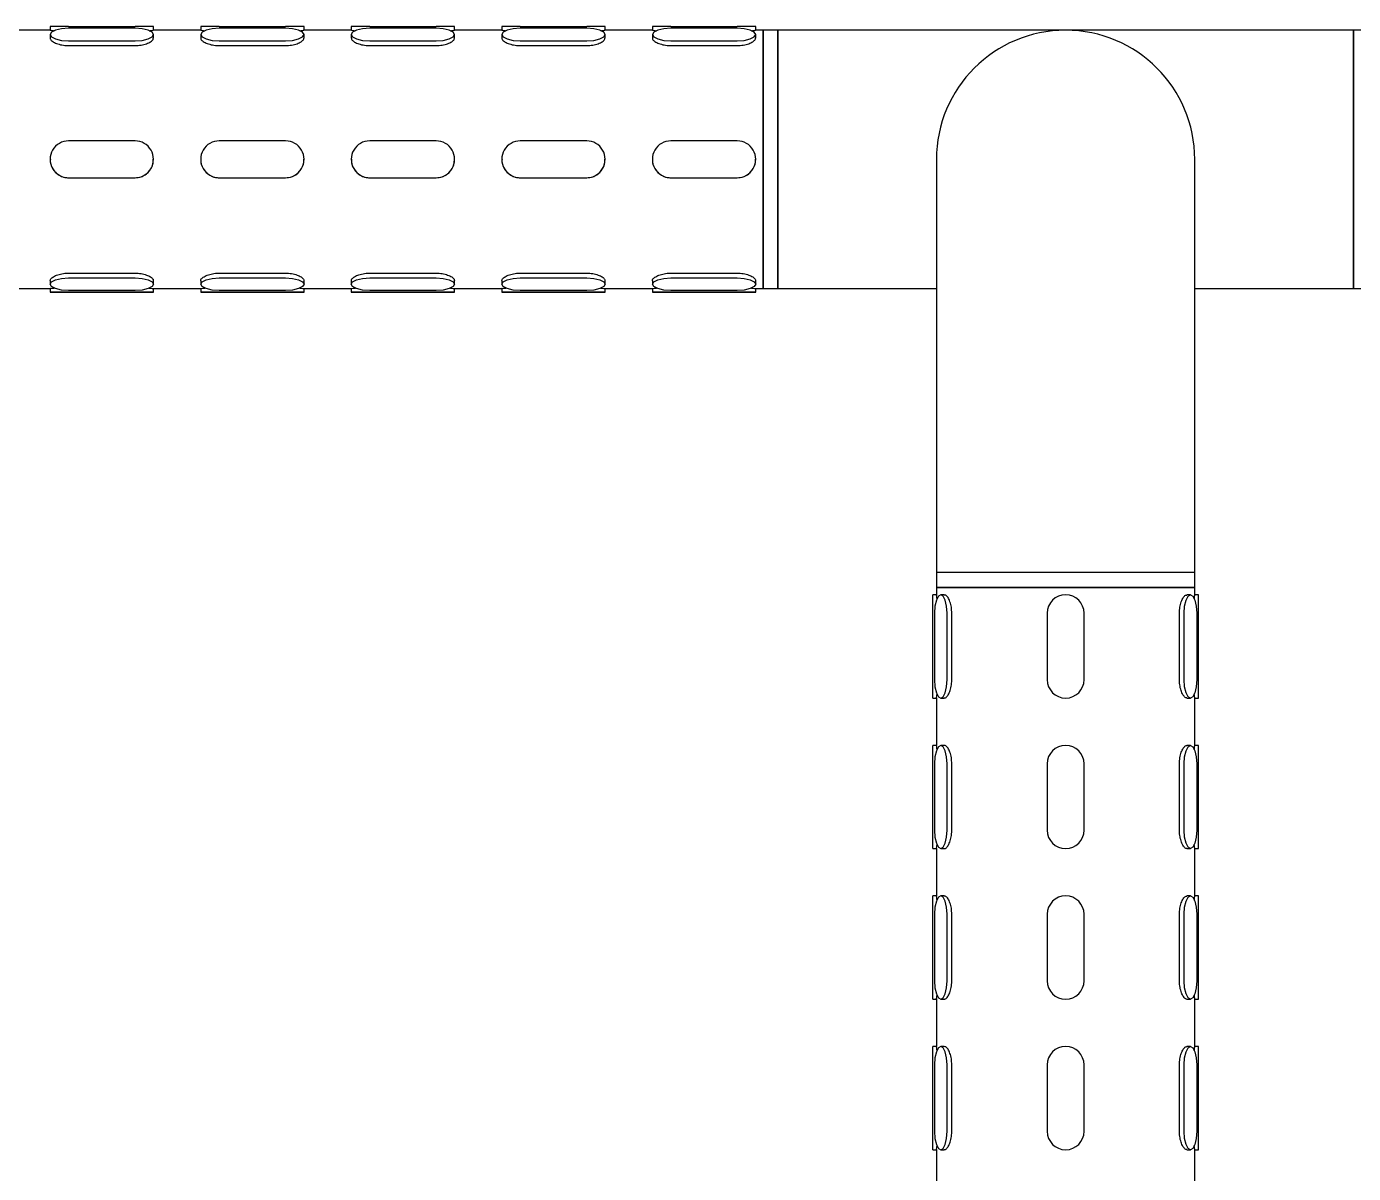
# Model space of a CAD drawing. Extents: x 97 to 1049, y 29 to 427.
# Drawn here: x 126.83 to 156.8, y 243.58 to 269.49 of the extents above; entities that cross this region are included whole.
import ezdxf

# ---------------------------------------------------------------- set-up
doc = ezdxf.new("R2010")
doc.units = 0
doc.header["$LTSCALE"] = 23.1
doc.header["$MEASUREMENT"] = 0
doc.layers.get('0').update_dxf_attribs({"linetype": 'CONTINUOUS'})

msp = doc.modelspace()

# ---------------------------------------------------------------- linework, layer by layer
at = {"color": 7, "linetype": 'Continuous', "lineweight": 25}
for p, q in [((127.3698, 269.40217), (126.2927, 269.40217)), ((127.36467, 269.4855), (127.36467, 269.40143)), ((127.78134, 269.48572), (129.28134, 269.48572)), ((129.28134, 269.44742), (127.78134, 269.44742)), ((130.7698, 269.40217), (129.6927, 269.40217)), ((129.698, 269.40143), (129.698, 269.4855)), ((130.76467, 269.4855), (130.76467, 269.40143)), ((131.18134, 269.48572), (132.68134, 269.48572)), ((132.68134, 269.44742), (131.18134, 269.44742)), ((134.1698, 269.40217), (133.0927, 269.40217)), ((133.098, 269.40143), (133.098, 269.4855)), ((134.16467, 269.4855), (134.16467, 269.40143)), ((134.58134, 269.48572), (136.08134, 269.48572)), ((136.08134, 269.44742), (134.58134, 269.44742)), ((137.5698, 269.40217), (136.4927, 269.40217)), ((136.498, 269.40143), (136.498, 269.4855)), ((137.56467, 269.4855), (137.56467, 269.40143)), ((137.98134, 269.48572), (139.48134, 269.48572)), ((139.48134, 269.44742), (137.98134, 269.44742)), ((140.9698, 269.40217), (139.8927, 269.40217)), ((139.898, 269.40143), (139.898, 269.4855)), ((140.96467, 269.4855), (140.96467, 269.40143)), ((141.38134, 269.48572), (142.88134, 269.48572)), ((142.88134, 269.44742), (141.38134, 269.44742)), ((143.46467, 269.40217), (143.2927, 269.40217)), ((143.298, 269.40143), (143.298, 269.4855)), ((143.798, 269.40217), (143.46467, 269.40217)), ((143.46467, 266.48704), (143.46467, 269.40217)), ((143.46467, 269.40217), (143.46467, 263.60457)), ((150.298, 269.40217), (143.798, 269.40217)), ((143.798, 263.56884), (143.798, 269.40217)), ((143.798, 269.40217), (143.798, 263.60457)), ((156.798, 269.40217), (150.298, 269.40217)), ((157.13134, 269.40217), (156.798, 269.40217)), ((156.798, 263.56884), (156.798, 269.40217)), ((156.798, 269.40217), (156.798, 263.63285)), ((127.36467, 269.30512), (127.36467, 269.22611)), ((127.78134, 269.16282), (129.28134, 269.16282)), ((129.698, 269.22611), (129.698, 269.30512)), ((130.76467, 269.30512), (130.76467, 269.22611)), ((131.18134, 269.16282), (132.68134, 269.16282)), ((133.098, 269.22611), (133.098, 269.30512)), ((134.16467, 269.30512), (134.16467, 269.22611)), ((134.58134, 269.16282), (136.08134, 269.16282)), ((136.498, 269.22611), (136.498, 269.30512)), ((137.56467, 269.30512), (137.56467, 269.22611)), ((137.98134, 269.16282), (139.48134, 269.16282)), ((139.898, 269.22611), (139.898, 269.30512)), ((140.96467, 269.30512), (140.96467, 269.22611)), ((141.38134, 269.16282), (142.88134, 269.16282)), ((143.298, 269.22611), (143.298, 269.30512)), ((127.78134, 269.05638), (129.28134, 269.05638)), ((131.18134, 269.05638), (132.68134, 269.05638)), ((134.58134, 269.05638), (136.08134, 269.05638)), ((137.98134, 269.05638), (139.48134, 269.05638)), ((141.38134, 269.05638), (142.88134, 269.05638)), ((129.28134, 266.90375), (127.78134, 266.90375)), ((132.68134, 266.90375), (131.18134, 266.90375)), ((136.08134, 266.90375), (134.58134, 266.90375)), ((139.48134, 266.90375), (137.98134, 266.90375)), ((142.88134, 266.90375), (141.38134, 266.90375)), ((127.36467, 266.48709), (127.36467, 266.48704)), ((129.698, 266.48704), (129.698, 266.48709)), ((130.76467, 266.48709), (130.76467, 266.48704)), ((133.098, 266.48704), (133.098, 266.48709)), ((134.16467, 266.48709), (134.16467, 266.48704)), ((136.498, 266.48704), (136.498, 266.48709)), ((137.56467, 266.48709), (137.56467, 266.48704)), ((139.898, 266.48704), (139.898, 266.48709)), ((140.96467, 266.48709), (140.96467, 266.48704)), ((143.298, 266.48704), (143.298, 266.48709)), ((143.46467, 263.56884), (143.46467, 266.48704)), ((147.38134, 266.4855), (147.38134, 262.31884)), ((153.21467, 262.31884), (153.21467, 266.4855)), ((127.78134, 266.07042), (129.28134, 266.07042)), ((127.78134, 266.07036), (129.28134, 266.07036)), ((131.18134, 266.07042), (132.68134, 266.07042)), ((131.18134, 266.07036), (132.68134, 266.07036)), ((134.58134, 266.07042), (136.08134, 266.07042)), ((134.58134, 266.07036), (136.08134, 266.07036)), ((137.98134, 266.07042), (139.48134, 266.07042)), ((137.98134, 266.07036), (139.48134, 266.07036)), ((141.38134, 266.07042), (142.88134, 266.07042)), ((141.38134, 266.07036), (142.88134, 266.07036)), ((127.36467, 263.74595), (127.36467, 263.66697)), ((127.78134, 263.91608), (129.28134, 263.91608)), ((127.78134, 263.80968), (129.28134, 263.80968)), ((129.698, 263.66697), (129.698, 263.74595)), ((130.76467, 263.74595), (130.76467, 263.66697)), ((131.18134, 263.91608), (132.68134, 263.91608)), ((131.18134, 263.80968), (132.68134, 263.80968)), ((133.098, 263.66697), (133.098, 263.74595)), ((134.16467, 263.74595), (134.16467, 263.66697)), ((134.58134, 263.91608), (136.08134, 263.91608)), ((134.58134, 263.80968), (136.08134, 263.80968)), ((136.498, 263.66697), (136.498, 263.74595)), ((137.56467, 263.74595), (137.56467, 263.66697)), ((137.98134, 263.91608), (139.48134, 263.91608)), ((137.98134, 263.80968), (139.48134, 263.80968)), ((139.898, 263.66697), (139.898, 263.74595)), ((140.96467, 263.74595), (140.96467, 263.66697)), ((141.38134, 263.91608), (142.88134, 263.91608)), ((141.38134, 263.80968), (142.88134, 263.80968)), ((143.298, 263.66697), (143.298, 263.74595)), ((126.29288, 263.56884), (127.36997, 263.56884)), ((127.36467, 263.56957), (127.36467, 263.4855)), ((129.28134, 263.52425), (127.78134, 263.52425)), ((127.78134, 263.48572), (129.28134, 263.48572)), ((129.28134, 263.48528), (127.78134, 263.48528)), ((129.69288, 263.56884), (130.76997, 263.56884)), ((129.698, 263.4855), (129.698, 263.56957)), ((130.76467, 263.56957), (130.76467, 263.4855)), ((132.68134, 263.52425), (131.18134, 263.52425)), ((131.18134, 263.48572), (132.68134, 263.48572)), ((132.68134, 263.48528), (131.18134, 263.48528)), ((133.09288, 263.56884), (134.16997, 263.56884)), ((133.098, 263.4855), (133.098, 263.56957)), ((134.16467, 263.56957), (134.16467, 263.4855)), ((136.08134, 263.52425), (134.58134, 263.52425)), ((134.58134, 263.48572), (136.08134, 263.48572)), ((136.08134, 263.48528), (134.58134, 263.48528)), ((136.49288, 263.56884), (137.56997, 263.56884)), ((136.498, 263.4855), (136.498, 263.56957)), ((137.56467, 263.56957), (137.56467, 263.4855)), ((139.48134, 263.52425), (137.98134, 263.52425)), ((137.98134, 263.48572), (139.48134, 263.48572)), ((139.48134, 263.48528), (137.98134, 263.48528)), ((139.89288, 263.56884), (140.96997, 263.56884)), ((139.898, 263.4855), (139.898, 263.56957)), ((140.96467, 263.56957), (140.96467, 263.4855)), ((142.88134, 263.52425), (141.38134, 263.52425)), ((141.38134, 263.48572), (142.88134, 263.48572)), ((142.88134, 263.48528), (141.38134, 263.48528)), ((143.29288, 263.56884), (143.46467, 263.56884)), ((143.298, 263.4855), (143.298, 263.56957)), ((143.46467, 263.60457), (143.46467, 263.56884)), ((143.46467, 263.56884), (143.798, 263.56884)), ((143.798, 263.60457), (143.798, 263.56884)), ((143.798, 263.56884), (147.38134, 263.56884)), ((153.21467, 263.56884), (156.798, 263.56884)), ((156.798, 263.63285), (156.798, 263.56884)), ((156.798, 263.56884), (157.13134, 263.56884)), ((147.38134, 262.31884), (147.38134, 257.15217)), ((153.21467, 257.15217), (153.21467, 262.31884)), ((147.38134, 257.15217), (147.38134, 256.81884)), ((153.21467, 257.15217), (147.38134, 257.15217)), ((153.21467, 256.81884), (153.21467, 257.15217)), ((147.38134, 256.81884), (147.38134, 256.64695)), ((150.298, 256.81884), (147.38134, 256.81884)), ((147.38134, 256.81884), (153.21467, 256.81884)), ((153.21467, 256.81884), (150.298, 256.81884)), ((153.21467, 256.64695), (153.21467, 256.81884)), ((147.38207, 256.65217), (147.298, 256.65217)), ((147.298, 256.2355), (147.298, 256.65217)), ((147.55793, 256.65217), (147.47893, 256.65217)), ((153.11708, 256.65217), (153.03808, 256.65217)), ((153.298, 256.65217), (153.21393, 256.65217)), ((153.298, 256.2355), (153.298, 256.65217)), ((147.298, 254.7355), (147.298, 256.2355)), ((147.33642, 256.2355), (147.33642, 254.7355)), ((147.62143, 254.7355), (147.62143, 256.2355)), ((147.72785, 254.7355), (147.72785, 256.2355)), ((149.88134, 256.2355), (149.88134, 254.7355)), ((150.71467, 254.7355), (150.71467, 256.2355)), ((152.86815, 254.7355), (152.86815, 256.2355)), ((152.97457, 254.7355), (152.97457, 256.2355)), ((153.25959, 256.2355), (153.25959, 254.7355)), ((153.298, 254.7355), (153.298, 256.2355)), ((147.298, 254.31884), (147.298, 254.7355)), ((153.298, 254.31884), (153.298, 254.7355)), ((147.298, 254.31884), (147.38207, 254.31884)), ((147.38134, 254.32405), (147.38134, 253.24695)), ((147.47893, 254.31884), (147.55793, 254.31884)), ((153.03808, 254.31884), (153.11708, 254.31884)), ((153.21393, 254.31884), (153.298, 254.31884)), ((153.21467, 253.24695), (153.21467, 254.32405)), ((147.38207, 253.25217), (147.298, 253.25217)), ((147.298, 252.8355), (147.298, 253.25217)), ((147.55793, 253.25217), (147.47893, 253.25217)), ((153.11708, 253.25217), (153.03808, 253.25217)), ((153.298, 253.25217), (153.21393, 253.25217)), ((153.298, 252.8355), (153.298, 253.25217)), ((147.298, 251.3355), (147.298, 252.8355)), ((147.33642, 252.8355), (147.33642, 251.3355)), ((147.62143, 251.3355), (147.62143, 252.8355)), ((147.72785, 251.3355), (147.72785, 252.8355)), ((149.88134, 252.8355), (149.88134, 251.3355)), ((150.71467, 251.3355), (150.71467, 252.8355)), ((152.86815, 251.3355), (152.86815, 252.8355)), ((152.97457, 251.3355), (152.97457, 252.8355)), ((153.25959, 252.8355), (153.25959, 251.3355)), ((153.298, 251.3355), (153.298, 252.8355)), ((147.298, 250.91884), (147.298, 251.3355)), ((153.298, 250.91884), (153.298, 251.3355)), ((147.298, 250.91884), (147.38207, 250.91884)), ((147.38134, 250.92405), (147.38134, 249.84695)), ((147.47893, 250.91884), (147.55793, 250.91884)), ((153.03808, 250.91884), (153.11708, 250.91884)), ((153.21393, 250.91884), (153.298, 250.91884)), ((153.21467, 249.84695), (153.21467, 250.92405)), ((147.38207, 249.85217), (147.298, 249.85217)), ((147.298, 249.4355), (147.298, 249.85217)), ((147.55793, 249.85217), (147.47893, 249.85217)), ((153.11708, 249.85217), (153.03808, 249.85217)), ((153.298, 249.85217), (153.21393, 249.85217)), ((153.298, 249.4355), (153.298, 249.85217)), ((147.298, 247.9355), (147.298, 249.4355)), ((147.33642, 249.4355), (147.33642, 247.9355)), ((147.62143, 247.9355), (147.62143, 249.4355)), ((147.72785, 247.9355), (147.72785, 249.4355)), ((149.88134, 249.4355), (149.88134, 247.9355)), ((150.71467, 247.9355), (150.71467, 249.4355)), ((152.86815, 247.9355), (152.86815, 249.4355)), ((152.97457, 247.9355), (152.97457, 249.4355)), ((153.25959, 249.4355), (153.25959, 247.9355)), ((153.298, 247.9355), (153.298, 249.4355)), ((147.298, 247.51884), (147.298, 247.9355)), ((153.298, 247.51884), (153.298, 247.9355)), ((147.298, 247.51884), (147.38207, 247.51884)), ((147.38134, 247.52405), (147.38134, 246.44695)), ((147.47893, 247.51884), (147.55793, 247.51884)), ((153.03808, 247.51884), (153.11708, 247.51884)), ((153.21393, 247.51884), (153.298, 247.51884)), ((153.21467, 246.44695), (153.21467, 247.52405)), ((147.38207, 246.45217), (147.298, 246.45217)), ((147.298, 246.0355), (147.298, 246.45217)), ((147.55793, 246.45217), (147.47893, 246.45217)), ((153.11708, 246.45217), (153.03808, 246.45217)), ((153.298, 246.45217), (153.21393, 246.45217)), ((153.298, 246.0355), (153.298, 246.45217)), ((147.298, 244.5355), (147.298, 246.0355)), ((147.33642, 246.0355), (147.33642, 244.5355)), ((147.62143, 244.5355), (147.62143, 246.0355)), ((147.72785, 244.5355), (147.72785, 246.0355)), ((149.88134, 246.0355), (149.88134, 244.5355)), ((150.71467, 244.5355), (150.71467, 246.0355)), ((152.86815, 244.5355), (152.86815, 246.0355)), ((152.97457, 244.5355), (152.97457, 246.0355)), ((153.25959, 246.0355), (153.25959, 244.5355)), ((153.298, 244.5355), (153.298, 246.0355)), ((147.298, 244.11884), (147.298, 244.5355)), ((153.298, 244.11884), (153.298, 244.5355)), ((147.298, 244.11884), (147.38207, 244.11884)), ((147.38134, 244.12405), (147.38134, 243.04695)), ((147.47893, 244.11884), (147.55793, 244.11884)), ((153.03808, 244.11884), (153.11708, 244.11884)), ((153.21393, 244.11884), (153.298, 244.11884)), ((153.21467, 243.04695), (153.21467, 244.12405))]:
    msp.add_line(p, q, dxfattribs=at)
at = {"color": 7, "linetype": 'Continuous', "lineweight": 25, "flags": 128}
for points in [[(127.78134, 269.44742), (127.62189, 269.43659), (127.48671, 269.40574), (127.39639, 269.35958), (127.36467, 269.30512), (127.39639, 269.25067), (127.48671, 269.2045), (127.62189, 269.17365), (127.78134, 269.16282)], [(129.28134, 269.16282), (129.44079, 269.17365), (129.57596, 269.2045), (129.66629, 269.25067), (129.698, 269.30512), (129.66629, 269.35958), (129.57596, 269.40574), (129.44079, 269.43659), (129.28134, 269.44742)], [(131.18134, 269.44742), (131.02189, 269.43659), (130.88671, 269.40574), (130.79639, 269.35958), (130.76467, 269.30512), (130.79639, 269.25067), (130.88671, 269.2045), (131.02189, 269.17365), (131.18134, 269.16282)], [(132.68134, 269.16282), (132.84079, 269.17365), (132.97596, 269.2045), (133.06629, 269.25067), (133.098, 269.30512), (133.06629, 269.35958), (132.97596, 269.40574), (132.84079, 269.43659), (132.68134, 269.44742)], [(134.58134, 269.44742), (134.42189, 269.43659), (134.28671, 269.40574), (134.19639, 269.35958), (134.16467, 269.30512), (134.19639, 269.25067), (134.28671, 269.2045), (134.42189, 269.17365), (134.58134, 269.16282)], [(136.08134, 269.16282), (136.24079, 269.17365), (136.37596, 269.2045), (136.46629, 269.25067), (136.498, 269.30512), (136.46629, 269.35958), (136.37596, 269.40574), (136.24079, 269.43659), (136.08134, 269.44742)], [(137.98134, 269.44742), (137.82189, 269.43659), (137.68671, 269.40574), (137.59639, 269.35958), (137.56467, 269.30512), (137.59639, 269.25067), (137.68671, 269.2045), (137.82189, 269.17365), (137.98134, 269.16282)], [(139.48134, 269.16282), (139.64079, 269.17365), (139.77596, 269.2045), (139.86629, 269.25067), (139.898, 269.30512), (139.86629, 269.35958), (139.77596, 269.40574), (139.64079, 269.43659), (139.48134, 269.44742)], [(141.38134, 269.44742), (141.22189, 269.43659), (141.08671, 269.40574), (140.99639, 269.35958), (140.96467, 269.30512), (140.99639, 269.25067), (141.08671, 269.2045), (141.22189, 269.17365), (141.38134, 269.16282)], [(142.88134, 269.16282), (143.04079, 269.17365), (143.17596, 269.2045), (143.26629, 269.25067), (143.298, 269.30512), (143.26629, 269.35958), (143.17596, 269.40574), (143.04079, 269.43659), (142.88134, 269.44742)], [(127.78134, 263.52425), (127.62189, 263.53511), (127.48671, 263.56605), (127.39639, 263.61235), (127.36467, 263.66697), (127.39639, 263.72158), (127.48671, 263.76788), (127.62189, 263.79882), (127.78134, 263.80968)], [(129.28134, 263.80968), (129.44079, 263.79882), (129.57596, 263.76788), (129.66629, 263.72158), (129.698, 263.66697), (129.66629, 263.61235), (129.57596, 263.56605), (129.44079, 263.53511), (129.28134, 263.52425)], [(131.18134, 263.52425), (131.02189, 263.53511), (130.88671, 263.56605), (130.79639, 263.61235), (130.76467, 263.66697), (130.79639, 263.72158), (130.88671, 263.76788), (131.02189, 263.79882), (131.18134, 263.80968)], [(132.68134, 263.80968), (132.84079, 263.79882), (132.97596, 263.76788), (133.06629, 263.72158), (133.098, 263.66697), (133.06629, 263.61235), (132.97596, 263.56605), (132.84079, 263.53511), (132.68134, 263.52425)], [(134.58134, 263.52425), (134.42189, 263.53511), (134.28671, 263.56605), (134.19639, 263.61235), (134.16467, 263.66697), (134.19639, 263.72158), (134.28671, 263.76788), (134.42189, 263.79882), (134.58134, 263.80968)], [(136.08134, 263.80968), (136.24079, 263.79882), (136.37596, 263.76788), (136.46629, 263.72158), (136.498, 263.66697), (136.46629, 263.61235), (136.37596, 263.56605), (136.24079, 263.53511), (136.08134, 263.52425)], [(137.98134, 263.52425), (137.82189, 263.53511), (137.68671, 263.56605), (137.59639, 263.61235), (137.56467, 263.66697), (137.59639, 263.72158), (137.68671, 263.76788), (137.82189, 263.79882), (137.98134, 263.80968)], [(139.48134, 263.80968), (139.64079, 263.79882), (139.77596, 263.76788), (139.86629, 263.72158), (139.898, 263.66697), (139.86629, 263.61235), (139.77596, 263.56605), (139.64079, 263.53511), (139.48134, 263.52425)], [(141.38134, 263.52425), (141.22189, 263.53511), (141.08671, 263.56605), (140.99639, 263.61235), (140.96467, 263.66697), (140.99639, 263.72158), (141.08671, 263.76788), (141.22189, 263.79882), (141.38134, 263.80968)], [(142.88134, 263.80968), (143.04079, 263.79882), (143.17596, 263.76788), (143.26629, 263.72158), (143.298, 263.66697), (143.26629, 263.61235), (143.17596, 263.56605), (143.04079, 263.53511), (142.88134, 263.52425)], [(127.78134, 263.48528), (127.62189, 263.4853), (127.48671, 263.48535), (127.39639, 263.48542), (127.36467, 263.4855), (127.39639, 263.48559), (127.48671, 263.48566), (127.62189, 263.48571), (127.78134, 263.48572)], [(129.28134, 263.48572), (129.44079, 263.48571), (129.57596, 263.48566), (129.66629, 263.48559), (129.698, 263.4855), (129.66629, 263.48542), (129.57596, 263.48535), (129.44079, 263.4853), (129.28134, 263.48528)], [(131.18134, 263.48528), (131.02189, 263.4853), (130.88671, 263.48535), (130.79639, 263.48542), (130.76467, 263.4855), (130.79639, 263.48559), (130.88671, 263.48566), (131.02189, 263.48571), (131.18134, 263.48572)], [(132.68134, 263.48572), (132.84079, 263.48571), (132.97596, 263.48566), (133.06629, 263.48559), (133.098, 263.4855), (133.06629, 263.48542), (132.97596, 263.48535), (132.84079, 263.4853), (132.68134, 263.48528)], [(134.58134, 263.48528), (134.42189, 263.4853), (134.28671, 263.48535), (134.19639, 263.48542), (134.16467, 263.4855), (134.19639, 263.48559), (134.28671, 263.48566), (134.42189, 263.48571), (134.58134, 263.48572)], [(136.08134, 263.48572), (136.24079, 263.48571), (136.37596, 263.48566), (136.46629, 263.48559), (136.498, 263.4855), (136.46629, 263.48542), (136.37596, 263.48535), (136.24079, 263.4853), (136.08134, 263.48528)], [(137.98134, 263.48528), (137.82189, 263.4853), (137.68671, 263.48535), (137.59639, 263.48542), (137.56467, 263.4855), (137.59639, 263.48559), (137.68671, 263.48566), (137.82189, 263.48571), (137.98134, 263.48572)], [(139.48134, 263.48572), (139.64079, 263.48571), (139.77596, 263.48566), (139.86629, 263.48559), (139.898, 263.4855), (139.86629, 263.48542), (139.77596, 263.48535), (139.64079, 263.4853), (139.48134, 263.48528)], [(141.38134, 263.48528), (141.22189, 263.4853), (141.08671, 263.48535), (140.99639, 263.48542), (140.96467, 263.4855), (140.99639, 263.48559), (141.08671, 263.48566), (141.22189, 263.48571), (141.38134, 263.48572)], [(142.88134, 263.48572), (143.04079, 263.48571), (143.17596, 263.48566), (143.26629, 263.48559), (143.298, 263.4855), (143.26629, 263.48542), (143.17596, 263.48535), (143.04079, 263.4853), (142.88134, 263.48528)], [(147.62143, 256.2355), (147.61059, 256.39495), (147.57969, 256.53013), (147.53346, 256.62045), (147.47893, 256.65217), (147.42439, 256.62045), (147.37816, 256.53013), (147.34727, 256.39495), (147.33642, 256.2355)], [(152.97457, 256.2355), (152.98542, 256.39495), (153.01631, 256.53013), (153.06255, 256.62045), (153.11708, 256.65217), (153.17162, 256.62045), (153.21785, 256.53013), (153.24874, 256.39495), (153.25959, 256.2355)], [(147.33642, 254.7355), (147.34727, 254.57605), (147.37816, 254.44087), (147.42439, 254.35055), (147.47893, 254.31884), (147.53346, 254.35055), (147.57969, 254.44087), (147.61059, 254.57605), (147.62143, 254.7355)], [(153.25959, 254.7355), (153.24874, 254.57605), (153.21785, 254.44087), (153.17162, 254.35055), (153.11708, 254.31884), (153.06255, 254.35055), (153.01631, 254.44087), (152.98542, 254.57605), (152.97457, 254.7355)], [(147.62143, 252.8355), (147.61059, 252.99495), (147.57969, 253.13013), (147.53346, 253.22045), (147.47893, 253.25217), (147.42439, 253.22045), (147.37816, 253.13013), (147.34727, 252.99495), (147.33642, 252.8355)], [(152.97457, 252.8355), (152.98542, 252.99495), (153.01631, 253.13013), (153.06255, 253.22045), (153.11708, 253.25217), (153.17162, 253.22045), (153.21785, 253.13013), (153.24874, 252.99495), (153.25959, 252.8355)], [(147.33642, 251.3355), (147.34727, 251.17605), (147.37816, 251.04087), (147.42439, 250.95055), (147.47893, 250.91884), (147.53346, 250.95055), (147.57969, 251.04087), (147.61059, 251.17605), (147.62143, 251.3355)], [(153.25959, 251.3355), (153.24874, 251.17605), (153.21785, 251.04087), (153.17162, 250.95055), (153.11708, 250.91884), (153.06255, 250.95055), (153.01631, 251.04087), (152.98542, 251.17605), (152.97457, 251.3355)], [(147.62143, 249.4355), (147.61059, 249.59495), (147.57969, 249.73013), (147.53346, 249.82045), (147.47893, 249.85217), (147.42439, 249.82045), (147.37816, 249.73013), (147.34727, 249.59495), (147.33642, 249.4355)], [(152.97457, 249.4355), (152.98542, 249.59495), (153.01631, 249.73013), (153.06255, 249.82045), (153.11708, 249.85217), (153.17162, 249.82045), (153.21785, 249.73013), (153.24874, 249.59495), (153.25959, 249.4355)], [(147.33642, 247.9355), (147.34727, 247.77605), (147.37816, 247.64087), (147.42439, 247.55055), (147.47893, 247.51884), (147.53346, 247.55055), (147.57969, 247.64087), (147.61059, 247.77605), (147.62143, 247.9355)], [(153.25959, 247.9355), (153.24874, 247.77605), (153.21785, 247.64087), (153.17162, 247.55055), (153.11708, 247.51884), (153.06255, 247.55055), (153.01631, 247.64087), (152.98542, 247.77605), (152.97457, 247.9355)], [(147.62143, 246.0355), (147.61059, 246.19495), (147.57969, 246.33013), (147.53346, 246.42045), (147.47893, 246.45217), (147.42439, 246.42045), (147.37816, 246.33013), (147.34727, 246.19495), (147.33642, 246.0355)], [(152.97457, 246.0355), (152.98542, 246.19495), (153.01631, 246.33013), (153.06255, 246.42045), (153.11708, 246.45217), (153.17162, 246.42045), (153.21785, 246.33013), (153.24874, 246.19495), (153.25959, 246.0355)], [(147.33642, 244.5355), (147.34727, 244.37605), (147.37816, 244.24087), (147.42439, 244.15055), (147.47893, 244.11884), (147.53346, 244.15055), (147.57969, 244.24087), (147.61059, 244.37605), (147.62143, 244.5355)], [(153.25959, 244.5355), (153.24874, 244.37605), (153.21785, 244.24087), (153.17162, 244.15055), (153.11708, 244.11884), (153.06255, 244.15055), (153.01631, 244.24087), (152.98542, 244.37605), (152.97457, 244.5355)]]:
    msp.add_lwpolyline(points, dxfattribs=at)
at = {"color": 7, "linetype": 'Continuous', "lineweight": 25}
for centre, radius, start, end in [((127.67717, 72.42568), 197.06007, 89.9697133, 90.0908603), ((129.3855, 72.42568), 197.06007, 89.9091397, 90.0302867), ((131.07717, 72.42568), 197.06007, 89.9697133, 90.0908603), ((132.7855, 72.42568), 197.06007, 89.9091397, 90.0302867), ((134.47717, 72.42568), 197.06007, 89.9697133, 90.0908603), ((136.1855, 72.42568), 197.06007, 89.9091397, 90.0302867), ((137.87717, 72.42568), 197.06007, 89.9697133, 90.0908603), ((139.5855, 72.42568), 197.06007, 89.9091397, 90.0302867), ((141.27717, 72.42568), 197.06007, 89.9697133, 90.0908603), ((142.9855, 72.42568), 197.06007, 89.9091397, 90.0302867), ((150.298, 266.4855), 2.91667, 90, 180), ((150.298, 266.4855), 2.91667, 0, 90), ((127.78134, 266.48709), 0.41667, 89.999994, 270.000006), ((129.28134, 266.48709), 0.41667, 269.999994, 90.000006), ((131.18134, 266.48709), 0.41667, 89.999994, 270.000006), ((132.68134, 266.48709), 0.41667, 269.999994, 90.000006), ((134.58134, 266.48709), 0.41667, 89.999994, 270.000006), ((136.08134, 266.48709), 0.41667, 269.999994, 90.000006), ((137.98134, 266.48709), 0.41667, 89.999994, 270.000006), ((139.48134, 266.48709), 0.41667, 269.999994, 90.000006), ((141.38134, 266.48709), 0.41667, 89.999994, 270.000006), ((142.88134, 266.48709), 0.41667, 269.999994, 90.000006), ((150.298, 256.2355), 0.41667, 0, 180), ((150.298, 254.7355), 0.41667, 180, 0), ((150.298, 252.8355), 0.41667, 0, 180), ((150.298, 251.3355), 0.41667, 180, 0), ((150.298, 249.4355), 0.41667, 0, 180), ((150.298, 247.9355), 0.41667, 180, 0), ((150.298, 246.0355), 0.41667, 0, 180), ((150.298, 244.5355), 0.41667, 180, 0)]:
    msp.add_arc(centre, radius, start, end, dxfattribs=at)
for points, knots in [([(127.3698, 269.40144), (127.36845, 269.40165), (127.36293, 269.40248), (127.39191, 269.39809), (127.43863, 269.39285), (127.45706, 269.39079)], [0, 0, 0, 0, 0.16347969, 0.66994498, 1, 1, 1, 1]), ([(129.60398, 269.39068), (129.61417, 269.39173), (129.65679, 269.39609), (129.69182, 269.40143), (129.69245, 269.40142), (129.6927, 269.40142)], [0, 0, 0, 0, 0.15985344, 0.66813833, 1, 1, 1, 1]), ([(130.7698, 269.40144), (130.76845, 269.40165), (130.76293, 269.40248), (130.79191, 269.39809), (130.83863, 269.39285), (130.85706, 269.39079)], [0, 0, 0, 0, 0.16347969, 0.66994498, 1, 1, 1, 1]), ([(133.00398, 269.39068), (133.01417, 269.39173), (133.05679, 269.39609), (133.09182, 269.40143), (133.09245, 269.40142), (133.0927, 269.40142)], [0, 0, 0, 0, 0.15985344, 0.66813833, 1, 1, 1, 1]), ([(134.1698, 269.40144), (134.16845, 269.40165), (134.16293, 269.40248), (134.19191, 269.39809), (134.23863, 269.39285), (134.25706, 269.39079)], [0, 0, 0, 0, 0.16347969, 0.66994498, 1, 1, 1, 1]), ([(136.40398, 269.39068), (136.41417, 269.39173), (136.45679, 269.39609), (136.49182, 269.40143), (136.49245, 269.40142), (136.4927, 269.40142)], [0, 0, 0, 0, 0.15985344, 0.66813833, 1, 1, 1, 1]), ([(137.5698, 269.40144), (137.56845, 269.40165), (137.56293, 269.40248), (137.59191, 269.39809), (137.63863, 269.39285), (137.65706, 269.39079)], [0, 0, 0, 0, 0.16347969, 0.66994498, 1, 1, 1, 1]), ([(139.80398, 269.39068), (139.81417, 269.39173), (139.85679, 269.39609), (139.89182, 269.40143), (139.89245, 269.40142), (139.8927, 269.40142)], [0, 0, 0, 0, 0.15985344, 0.66813833, 1, 1, 1, 1]), ([(140.9698, 269.40144), (140.96845, 269.40165), (140.96293, 269.40248), (140.99191, 269.39809), (141.03863, 269.39285), (141.05706, 269.39079)], [0, 0, 0, 0, 0.16347969, 0.66994498, 1, 1, 1, 1]), ([(143.20398, 269.39068), (143.21417, 269.39173), (143.25679, 269.39609), (143.29182, 269.40143), (143.29245, 269.40142), (143.2927, 269.40142)], [0, 0, 0, 0, 0.15985344, 0.66813833, 1, 1, 1, 1]), ([(127.36987, 269.22601), (127.36843, 269.22096), (127.36265, 269.20072), (127.40032, 269.15952), (127.47916, 269.11093), (127.59535, 269.07316), (127.70255, 269.05771), (127.76535, 269.05665), (127.78134, 269.05638)], [0, 0, 0, 0, 0.07049632, 0.28294968, 0.49615414, 0.71125472, 0.92647591, 1, 1, 1, 1]), ([(129.28134, 269.05638), (129.3279, 269.05857), (129.42101, 269.06295), (129.54556, 269.09607), (129.63916, 269.14158), (129.69283, 269.18861), (129.69281, 269.21547), (129.69281, 269.22621)], [0, 0, 0, 0, 0.21324843, 0.42644388, 0.64101168, 0.85649491, 1, 1, 1, 1]), ([(130.76987, 269.22601), (130.76843, 269.22096), (130.76265, 269.20072), (130.80032, 269.15952), (130.87916, 269.11093), (130.99535, 269.07316), (131.10255, 269.05771), (131.16535, 269.05665), (131.18134, 269.05638)], [0, 0, 0, 0, 0.07049632, 0.28294968, 0.49615414, 0.71125472, 0.92647591, 1, 1, 1, 1]), ([(132.68134, 269.05638), (132.7279, 269.05857), (132.82101, 269.06295), (132.94556, 269.09607), (133.03916, 269.14158), (133.09283, 269.18861), (133.09281, 269.21547), (133.09281, 269.22621)], [0, 0, 0, 0, 0.21324843, 0.42644388, 0.64101168, 0.85649491, 1, 1, 1, 1]), ([(134.16987, 269.22601), (134.16843, 269.22096), (134.16265, 269.20072), (134.20032, 269.15952), (134.27916, 269.11093), (134.39535, 269.07316), (134.50255, 269.05771), (134.56535, 269.05665), (134.58134, 269.05638)], [0, 0, 0, 0, 0.07049632, 0.28294968, 0.49615414, 0.71125472, 0.92647591, 1, 1, 1, 1]), ([(136.08134, 269.05638), (136.1279, 269.05857), (136.22101, 269.06295), (136.34556, 269.09607), (136.43916, 269.14158), (136.49283, 269.18861), (136.49281, 269.21547), (136.49281, 269.22621)], [0, 0, 0, 0, 0.21324843, 0.42644388, 0.64101168, 0.85649491, 1, 1, 1, 1]), ([(137.56987, 269.22601), (137.56843, 269.22096), (137.56265, 269.20072), (137.60032, 269.15952), (137.67916, 269.11093), (137.79535, 269.07316), (137.90255, 269.05771), (137.96535, 269.05665), (137.98134, 269.05638)], [0, 0, 0, 0, 0.07049632, 0.28294968, 0.49615414, 0.71125472, 0.92647591, 1, 1, 1, 1]), ([(139.48134, 269.05638), (139.5279, 269.05857), (139.62101, 269.06295), (139.74556, 269.09607), (139.83916, 269.14158), (139.89283, 269.18861), (139.89281, 269.21547), (139.89281, 269.22621)], [0, 0, 0, 0, 0.21324843, 0.42644388, 0.64101168, 0.85649491, 1, 1, 1, 1]), ([(140.96987, 269.22601), (140.96843, 269.22096), (140.96265, 269.20072), (141.00032, 269.15952), (141.07916, 269.11093), (141.19535, 269.07316), (141.30255, 269.05771), (141.36535, 269.05665), (141.38134, 269.05638)], [0, 0, 0, 0, 0.07049632, 0.28294968, 0.49615414, 0.71125472, 0.92647591, 1, 1, 1, 1]), ([(142.88134, 269.05638), (142.9279, 269.05857), (143.02101, 269.06295), (143.14556, 269.09607), (143.23916, 269.14158), (143.29283, 269.18861), (143.29281, 269.21547), (143.29281, 269.22621)], [0, 0, 0, 0, 0.21324843, 0.42644388, 0.64101168, 0.85649491, 1, 1, 1, 1]), ([(127.36987, 266.48675), (127.36843, 266.47142), (127.36265, 266.4099), (127.40032, 266.30405), (127.47916, 266.18818), (127.59535, 266.10559), (127.70255, 266.07315), (127.76535, 266.07093), (127.78134, 266.07036)], [0, 0, 0, 0, 0.07049632, 0.28294968, 0.49615414, 0.71125472, 0.92647591, 1, 1, 1, 1]), ([(129.28134, 266.07036), (129.3279, 266.07492), (129.42101, 266.08404), (129.54556, 266.15504), (129.63916, 266.26002), (129.69283, 266.37728), (129.69281, 266.45591), (129.69281, 266.48734)], [0, 0, 0, 0, 0.21324843, 0.42644388, 0.64101168, 0.85649491, 1, 1, 1, 1]), ([(130.76987, 266.48675), (130.76843, 266.47142), (130.76265, 266.4099), (130.80032, 266.30405), (130.87916, 266.18818), (130.99535, 266.10559), (131.10255, 266.07315), (131.16535, 266.07093), (131.18134, 266.07036)], [0, 0, 0, 0, 0.07049632, 0.28294968, 0.49615414, 0.71125472, 0.92647591, 1, 1, 1, 1]), ([(132.68134, 266.07036), (132.7279, 266.07492), (132.82101, 266.08404), (132.94556, 266.15504), (133.03916, 266.26002), (133.09283, 266.37728), (133.09281, 266.45591), (133.09281, 266.48734)], [0, 0, 0, 0, 0.21324843, 0.42644388, 0.64101168, 0.85649491, 1, 1, 1, 1]), ([(134.16987, 266.48675), (134.16843, 266.47142), (134.16265, 266.4099), (134.20032, 266.30405), (134.27916, 266.18818), (134.39535, 266.10559), (134.50255, 266.07315), (134.56535, 266.07093), (134.58134, 266.07036)], [0, 0, 0, 0, 0.07049632, 0.28294968, 0.49615414, 0.71125472, 0.92647591, 1, 1, 1, 1]), ([(136.08134, 266.07036), (136.1279, 266.07492), (136.22101, 266.08404), (136.34556, 266.15504), (136.43916, 266.26002), (136.49283, 266.37728), (136.49281, 266.45591), (136.49281, 266.48734)], [0, 0, 0, 0, 0.21324843, 0.42644388, 0.64101168, 0.85649491, 1, 1, 1, 1]), ([(137.56987, 266.48675), (137.56843, 266.47142), (137.56265, 266.4099), (137.60032, 266.30405), (137.67916, 266.18818), (137.79535, 266.10559), (137.90255, 266.07315), (137.96535, 266.07093), (137.98134, 266.07036)], [0, 0, 0, 0, 0.07049632, 0.28294968, 0.49615414, 0.71125472, 0.92647591, 1, 1, 1, 1]), ([(139.48134, 266.07036), (139.5279, 266.07492), (139.62101, 266.08404), (139.74556, 266.15504), (139.83916, 266.26002), (139.89283, 266.37728), (139.89281, 266.45591), (139.89281, 266.48734)], [0, 0, 0, 0, 0.21324843, 0.42644388, 0.64101168, 0.85649491, 1, 1, 1, 1]), ([(140.96987, 266.48675), (140.96843, 266.47142), (140.96265, 266.4099), (141.00032, 266.30405), (141.07916, 266.18818), (141.19535, 266.10559), (141.30255, 266.07315), (141.36535, 266.07093), (141.38134, 266.07036)], [0, 0, 0, 0, 0.07049632, 0.28294968, 0.49615414, 0.71125472, 0.92647591, 1, 1, 1, 1]), ([(142.88134, 266.07036), (142.9279, 266.07492), (143.02101, 266.08404), (143.14556, 266.15504), (143.23916, 266.26002), (143.29283, 266.37728), (143.29281, 266.45591), (143.29281, 266.48734)], [0, 0, 0, 0, 0.21324843, 0.42644388, 0.64101168, 0.85649491, 1, 1, 1, 1]), ([(127.36987, 263.74605), (127.36843, 263.75111), (127.36265, 263.77142), (127.40032, 263.81272), (127.47916, 263.86142), (127.59535, 263.89926), (127.70255, 263.91475), (127.76535, 263.91581), (127.78134, 263.91608)], [0, 0, 0, 0, 0.07049632, 0.28294968, 0.49615414, 0.71125472, 0.92647591, 1, 1, 1, 1]), ([(129.28134, 263.91608), (129.3279, 263.91389), (129.42101, 263.9095), (129.54556, 263.87631), (129.63916, 263.8307), (129.69283, 263.78356), (129.69281, 263.75662), (129.69281, 263.74585)], [0, 0, 0, 0, 0.21324843, 0.42644388, 0.64101168, 0.85649491, 1, 1, 1, 1]), ([(130.76987, 263.74605), (130.76843, 263.75111), (130.76265, 263.77142), (130.80032, 263.81272), (130.87916, 263.86142), (130.99535, 263.89926), (131.10255, 263.91475), (131.16535, 263.91581), (131.18134, 263.91608)], [0, 0, 0, 0, 0.07049632, 0.28294968, 0.49615414, 0.71125472, 0.92647591, 1, 1, 1, 1]), ([(132.68134, 263.91608), (132.7279, 263.91389), (132.82101, 263.9095), (132.94556, 263.87631), (133.03916, 263.8307), (133.09283, 263.78356), (133.09281, 263.75662), (133.09281, 263.74585)], [0, 0, 0, 0, 0.21324843, 0.42644388, 0.64101168, 0.85649491, 1, 1, 1, 1]), ([(134.16987, 263.74605), (134.16843, 263.75111), (134.16265, 263.77142), (134.20032, 263.81272), (134.27916, 263.86142), (134.39535, 263.89926), (134.50255, 263.91475), (134.56535, 263.91581), (134.58134, 263.91608)], [0, 0, 0, 0, 0.07049632, 0.28294968, 0.49615414, 0.71125472, 0.92647591, 1, 1, 1, 1]), ([(136.08134, 263.91608), (136.1279, 263.91389), (136.22101, 263.9095), (136.34556, 263.87631), (136.43916, 263.8307), (136.49283, 263.78356), (136.49281, 263.75662), (136.49281, 263.74585)], [0, 0, 0, 0, 0.21324843, 0.42644388, 0.64101168, 0.85649491, 1, 1, 1, 1]), ([(137.56987, 263.74605), (137.56843, 263.75111), (137.56265, 263.77142), (137.60032, 263.81272), (137.67916, 263.86142), (137.79535, 263.89926), (137.90255, 263.91475), (137.96535, 263.91581), (137.98134, 263.91608)], [0, 0, 0, 0, 0.07049632, 0.28294968, 0.49615414, 0.71125472, 0.92647591, 1, 1, 1, 1]), ([(139.48134, 263.91608), (139.5279, 263.91389), (139.62101, 263.9095), (139.74556, 263.87631), (139.83916, 263.8307), (139.89283, 263.78356), (139.89281, 263.75662), (139.89281, 263.74585)], [0, 0, 0, 0, 0.21324843, 0.42644388, 0.64101168, 0.85649491, 1, 1, 1, 1]), ([(140.96987, 263.74605), (140.96843, 263.75111), (140.96265, 263.77142), (141.00032, 263.81272), (141.07916, 263.86142), (141.19535, 263.89926), (141.30255, 263.91475), (141.36535, 263.91581), (141.38134, 263.91608)], [0, 0, 0, 0, 0.07049632, 0.28294968, 0.49615414, 0.71125472, 0.92647591, 1, 1, 1, 1]), ([(142.88134, 263.91608), (142.9279, 263.91389), (143.02101, 263.9095), (143.14556, 263.87631), (143.23916, 263.8307), (143.29283, 263.78356), (143.29281, 263.75662), (143.29281, 263.74585)], [0, 0, 0, 0, 0.21324843, 0.42644388, 0.64101168, 0.85649491, 1, 1, 1, 1]), ([(127.36997, 263.56959), (127.36851, 263.56938), (127.36279, 263.56859), (127.39208, 263.57312), (127.43917, 263.57846), (127.45794, 263.58058)], [0, 0, 0, 0, 0.171872057, 0.66995072, 1, 1, 1, 1]), ([(129.60299, 263.5807), (129.61354, 263.57961), (129.65654, 263.57516), (129.69209, 263.56964), (129.69265, 263.56958), (129.69288, 263.56956)], [0, 0, 0, 0, 0.16252302, 0.66254612, 1, 1, 1, 1]), ([(130.76997, 263.56959), (130.76851, 263.56938), (130.76279, 263.56859), (130.79208, 263.57312), (130.83917, 263.57846), (130.85794, 263.58058)], [0, 0, 0, 0, 0.17187206, 0.66995072, 1, 1, 1, 1]), ([(133.00299, 263.5807), (133.01354, 263.57961), (133.05654, 263.57516), (133.09209, 263.56964), (133.09265, 263.56958), (133.09288, 263.56956)], [0, 0, 0, 0, 0.16252302, 0.66254612, 1, 1, 1, 1]), ([(134.16997, 263.56959), (134.16851, 263.56938), (134.16279, 263.56859), (134.19208, 263.57312), (134.23917, 263.57846), (134.25794, 263.58058)], [0, 0, 0, 0, 0.171872057, 0.66995072, 1, 1, 1, 1]), ([(136.40299, 263.5807), (136.41354, 263.57961), (136.45654, 263.57516), (136.49209, 263.56964), (136.49265, 263.56958), (136.49288, 263.56956)], [0, 0, 0, 0, 0.16252302, 0.66254612, 1, 1, 1, 1]), ([(137.56997, 263.56959), (137.56851, 263.56938), (137.56279, 263.56859), (137.59208, 263.57312), (137.63917, 263.57846), (137.65794, 263.58058)], [0, 0, 0, 0, 0.171872057, 0.66995072, 1, 1, 1, 1]), ([(139.80299, 263.5807), (139.81354, 263.57961), (139.85654, 263.57516), (139.89209, 263.56964), (139.89265, 263.56958), (139.89288, 263.56956)], [0, 0, 0, 0, 0.162523016, 0.662546122, 1, 1, 1, 1]), ([(140.96997, 263.56959), (140.96851, 263.56938), (140.96279, 263.56859), (140.99208, 263.57312), (141.03917, 263.57846), (141.05794, 263.58058)], [0, 0, 0, 0, 0.171872057, 0.66995072, 1, 1, 1, 1]), ([(143.20299, 263.5807), (143.21354, 263.57961), (143.25654, 263.57516), (143.29209, 263.56964), (143.29265, 263.56958), (143.29288, 263.56956)], [0, 0, 0, 0, 0.162523016, 0.662546122, 1, 1, 1, 1]), ([(147.39301, 256.55765), (147.39194, 256.56802), (147.38754, 256.61083), (147.38211, 256.64612), (147.38208, 256.64672), (147.38208, 256.64695)], [0, 0, 0, 0, 0.16120409, 0.66532128, 1, 1, 1, 1]), ([(147.72785, 256.2355), (147.72566, 256.28206), (147.72128, 256.37517), (147.68812, 256.49972), (147.64257, 256.59332), (147.59548, 256.647), (147.56858, 256.64698), (147.55782, 256.64697)], [0, 0, 0, 0, 0.21324843, 0.42644388, 0.64101168, 0.85649491, 1, 1, 1, 1]), ([(152.86815, 256.2355), (152.87035, 256.28206), (152.87473, 256.37517), (152.90789, 256.49972), (152.95344, 256.59332), (153.00053, 256.647), (153.02743, 256.64698), (153.03818, 256.64697)], [0, 0, 0, 0, 0.21324843, 0.42644388, 0.64101168, 0.85649491, 1, 1, 1, 1]), ([(153.203, 256.55765), (153.20406, 256.56802), (153.20847, 256.61083), (153.2139, 256.64612), (153.21392, 256.64672), (153.21393, 256.64695)], [0, 0, 0, 0, 0.161204093, 0.665321277, 1, 1, 1, 1]), ([(147.55803, 254.32403), (147.56308, 254.32259), (147.58335, 254.31681), (147.6246, 254.35449), (147.67325, 254.43333), (147.71105, 254.54952), (147.72652, 254.65672), (147.72758, 254.71951), (147.72785, 254.7355)], [0, 0, 0, 0, 0.07049632, 0.28294968, 0.49615414, 0.71125472, 0.92647591, 1, 1, 1, 1]), ([(153.03798, 254.32403), (153.03293, 254.32259), (153.01266, 254.31681), (152.9714, 254.35449), (152.92275, 254.43333), (152.88496, 254.54952), (152.86949, 254.65672), (152.86842, 254.71951), (152.86815, 254.7355)], [0, 0, 0, 0, 0.07049632, 0.28294968, 0.49615414, 0.71125472, 0.92647591, 1, 1, 1, 1]), ([(147.38208, 254.32405), (147.38187, 254.32264), (147.38106, 254.31702), (147.38552, 254.34616), (147.3908, 254.39307), (147.3929, 254.41167)], [0, 0, 0, 0, 0.16770981, 0.66994353, 1, 1, 1, 1]), ([(153.21393, 254.32405), (153.21414, 254.32264), (153.21495, 254.31702), (153.21049, 254.34616), (153.2052, 254.39307), (153.20311, 254.41167)], [0, 0, 0, 0, 0.16770981, 0.66994353, 1, 1, 1, 1]), ([(147.39301, 253.15765), (147.39194, 253.16802), (147.38754, 253.21083), (147.38211, 253.24612), (147.38208, 253.24672), (147.38208, 253.24695)], [0, 0, 0, 0, 0.16120409, 0.66532128, 1, 1, 1, 1]), ([(147.72785, 252.8355), (147.72566, 252.88206), (147.72128, 252.97517), (147.68812, 253.09972), (147.64257, 253.19332), (147.59548, 253.247), (147.56858, 253.24698), (147.55782, 253.24697)], [0, 0, 0, 0, 0.21324843, 0.42644388, 0.64101168, 0.85649491, 1, 1, 1, 1]), ([(152.86815, 252.8355), (152.87035, 252.88206), (152.87473, 252.97517), (152.90789, 253.09972), (152.95344, 253.19332), (153.00053, 253.247), (153.02743, 253.24698), (153.03818, 253.24697)], [0, 0, 0, 0, 0.21324843, 0.42644388, 0.64101168, 0.85649491, 1, 1, 1, 1]), ([(153.203, 253.15765), (153.20406, 253.16802), (153.20847, 253.21083), (153.2139, 253.24612), (153.21392, 253.24672), (153.21393, 253.24695)], [0, 0, 0, 0, 0.16120409, 0.66532128, 1, 1, 1, 1]), ([(147.55803, 250.92403), (147.56308, 250.92259), (147.58335, 250.91681), (147.6246, 250.95449), (147.67325, 251.03333), (147.71105, 251.14952), (147.72652, 251.25672), (147.72758, 251.31951), (147.72785, 251.3355)], [0, 0, 0, 0, 0.07049632, 0.28294968, 0.49615414, 0.71125472, 0.92647591, 1, 1, 1, 1]), ([(153.03798, 250.92403), (153.03293, 250.92259), (153.01266, 250.91681), (152.9714, 250.95449), (152.92275, 251.03333), (152.88496, 251.14952), (152.86949, 251.25672), (152.86842, 251.31951), (152.86815, 251.3355)], [0, 0, 0, 0, 0.07049632, 0.28294968, 0.49615414, 0.71125472, 0.92647591, 1, 1, 1, 1]), ([(147.38208, 250.92405), (147.38187, 250.92264), (147.38106, 250.91702), (147.38552, 250.94616), (147.3908, 250.99307), (147.3929, 251.01167)], [0, 0, 0, 0, 0.16770981, 0.66994353, 1, 1, 1, 1]), ([(153.21393, 250.92405), (153.21414, 250.92264), (153.21495, 250.91702), (153.21049, 250.94616), (153.2052, 250.99307), (153.20311, 251.01167)], [0, 0, 0, 0, 0.16770981, 0.66994353, 1, 1, 1, 1]), ([(147.39301, 249.75765), (147.39194, 249.76802), (147.38754, 249.81083), (147.38211, 249.84612), (147.38208, 249.84672), (147.38208, 249.84695)], [0, 0, 0, 0, 0.16120409, 0.66532128, 1, 1, 1, 1]), ([(147.72785, 249.4355), (147.72566, 249.48206), (147.72128, 249.57517), (147.68812, 249.69972), (147.64257, 249.79332), (147.59548, 249.847), (147.56858, 249.84698), (147.55782, 249.84697)], [0, 0, 0, 0, 0.21324843, 0.42644388, 0.64101168, 0.85649491, 1, 1, 1, 1]), ([(152.86815, 249.4355), (152.87035, 249.48206), (152.87473, 249.57517), (152.90789, 249.69972), (152.95344, 249.79332), (153.00053, 249.847), (153.02743, 249.84698), (153.03818, 249.84697)], [0, 0, 0, 0, 0.21324843, 0.42644388, 0.64101168, 0.85649491, 1, 1, 1, 1]), ([(153.203, 249.75765), (153.20406, 249.76802), (153.20847, 249.81083), (153.2139, 249.84612), (153.21392, 249.84672), (153.21393, 249.84695)], [0, 0, 0, 0, 0.161204093, 0.665321277, 1, 1, 1, 1]), ([(147.55803, 247.52403), (147.56308, 247.52259), (147.58335, 247.51681), (147.6246, 247.55449), (147.67325, 247.63333), (147.71105, 247.74952), (147.72652, 247.85672), (147.72758, 247.91951), (147.72785, 247.9355)], [0, 0, 0, 0, 0.07049632, 0.28294968, 0.49615414, 0.71125472, 0.92647591, 1, 1, 1, 1]), ([(153.03798, 247.52403), (153.03293, 247.52259), (153.01266, 247.51681), (152.9714, 247.55449), (152.92275, 247.63333), (152.88496, 247.74952), (152.86949, 247.85672), (152.86842, 247.91951), (152.86815, 247.9355)], [0, 0, 0, 0, 0.07049632, 0.28294968, 0.49615414, 0.71125472, 0.92647591, 1, 1, 1, 1]), ([(147.38208, 247.52405), (147.38187, 247.52264), (147.38106, 247.51702), (147.38552, 247.54616), (147.3908, 247.59307), (147.3929, 247.61167)], [0, 0, 0, 0, 0.16770981, 0.66994353, 1, 1, 1, 1]), ([(153.21393, 247.52405), (153.21414, 247.52264), (153.21495, 247.51702), (153.21049, 247.54616), (153.2052, 247.59307), (153.20311, 247.61167)], [0, 0, 0, 0, 0.16770981, 0.66994353, 1, 1, 1, 1]), ([(147.39301, 246.35765), (147.39194, 246.36802), (147.38754, 246.41083), (147.38211, 246.44612), (147.38208, 246.44672), (147.38208, 246.44695)], [0, 0, 0, 0, 0.16120409, 0.66532128, 1, 1, 1, 1]), ([(147.72785, 246.0355), (147.72566, 246.08206), (147.72128, 246.17517), (147.68812, 246.29972), (147.64257, 246.39332), (147.59548, 246.447), (147.56858, 246.44698), (147.55782, 246.44697)], [0, 0, 0, 0, 0.21324843, 0.42644388, 0.64101168, 0.85649491, 1, 1, 1, 1]), ([(152.86815, 246.0355), (152.87035, 246.08206), (152.87473, 246.17517), (152.90789, 246.29972), (152.95344, 246.39332), (153.00053, 246.447), (153.02743, 246.44698), (153.03818, 246.44697)], [0, 0, 0, 0, 0.21324843, 0.42644388, 0.64101168, 0.85649491, 1, 1, 1, 1]), ([(153.203, 246.35765), (153.20406, 246.36802), (153.20847, 246.41083), (153.2139, 246.44612), (153.21392, 246.44672), (153.21393, 246.44695)], [0, 0, 0, 0, 0.16120409, 0.66532128, 1, 1, 1, 1]), ([(147.55803, 244.12403), (147.56308, 244.12259), (147.58335, 244.11681), (147.6246, 244.15449), (147.67325, 244.23333), (147.71105, 244.34952), (147.72652, 244.45672), (147.72758, 244.51951), (147.72785, 244.5355)], [0, 0, 0, 0, 0.07049632, 0.28294968, 0.49615414, 0.71125472, 0.92647591, 1, 1, 1, 1]), ([(153.03798, 244.12403), (153.03293, 244.12259), (153.01266, 244.11681), (152.9714, 244.15449), (152.92275, 244.23333), (152.88496, 244.34952), (152.86949, 244.45672), (152.86842, 244.51951), (152.86815, 244.5355)], [0, 0, 0, 0, 0.07049632, 0.28294968, 0.49615414, 0.71125472, 0.92647591, 1, 1, 1, 1]), ([(147.38208, 244.12405), (147.38187, 244.12264), (147.38106, 244.11702), (147.38552, 244.14616), (147.3908, 244.19307), (147.3929, 244.21167)], [0, 0, 0, 0, 0.16770981, 0.66994353, 1, 1, 1, 1]), ([(153.21393, 244.12405), (153.21414, 244.12264), (153.21495, 244.11702), (153.21049, 244.14616), (153.2052, 244.19307), (153.20311, 244.21167)], [0, 0, 0, 0, 0.16770981, 0.66994353, 1, 1, 1, 1])]:
    msp.add_open_spline(points, degree=3, knots=knots, dxfattribs=at)

doc.saveas('drawing.dxf')
